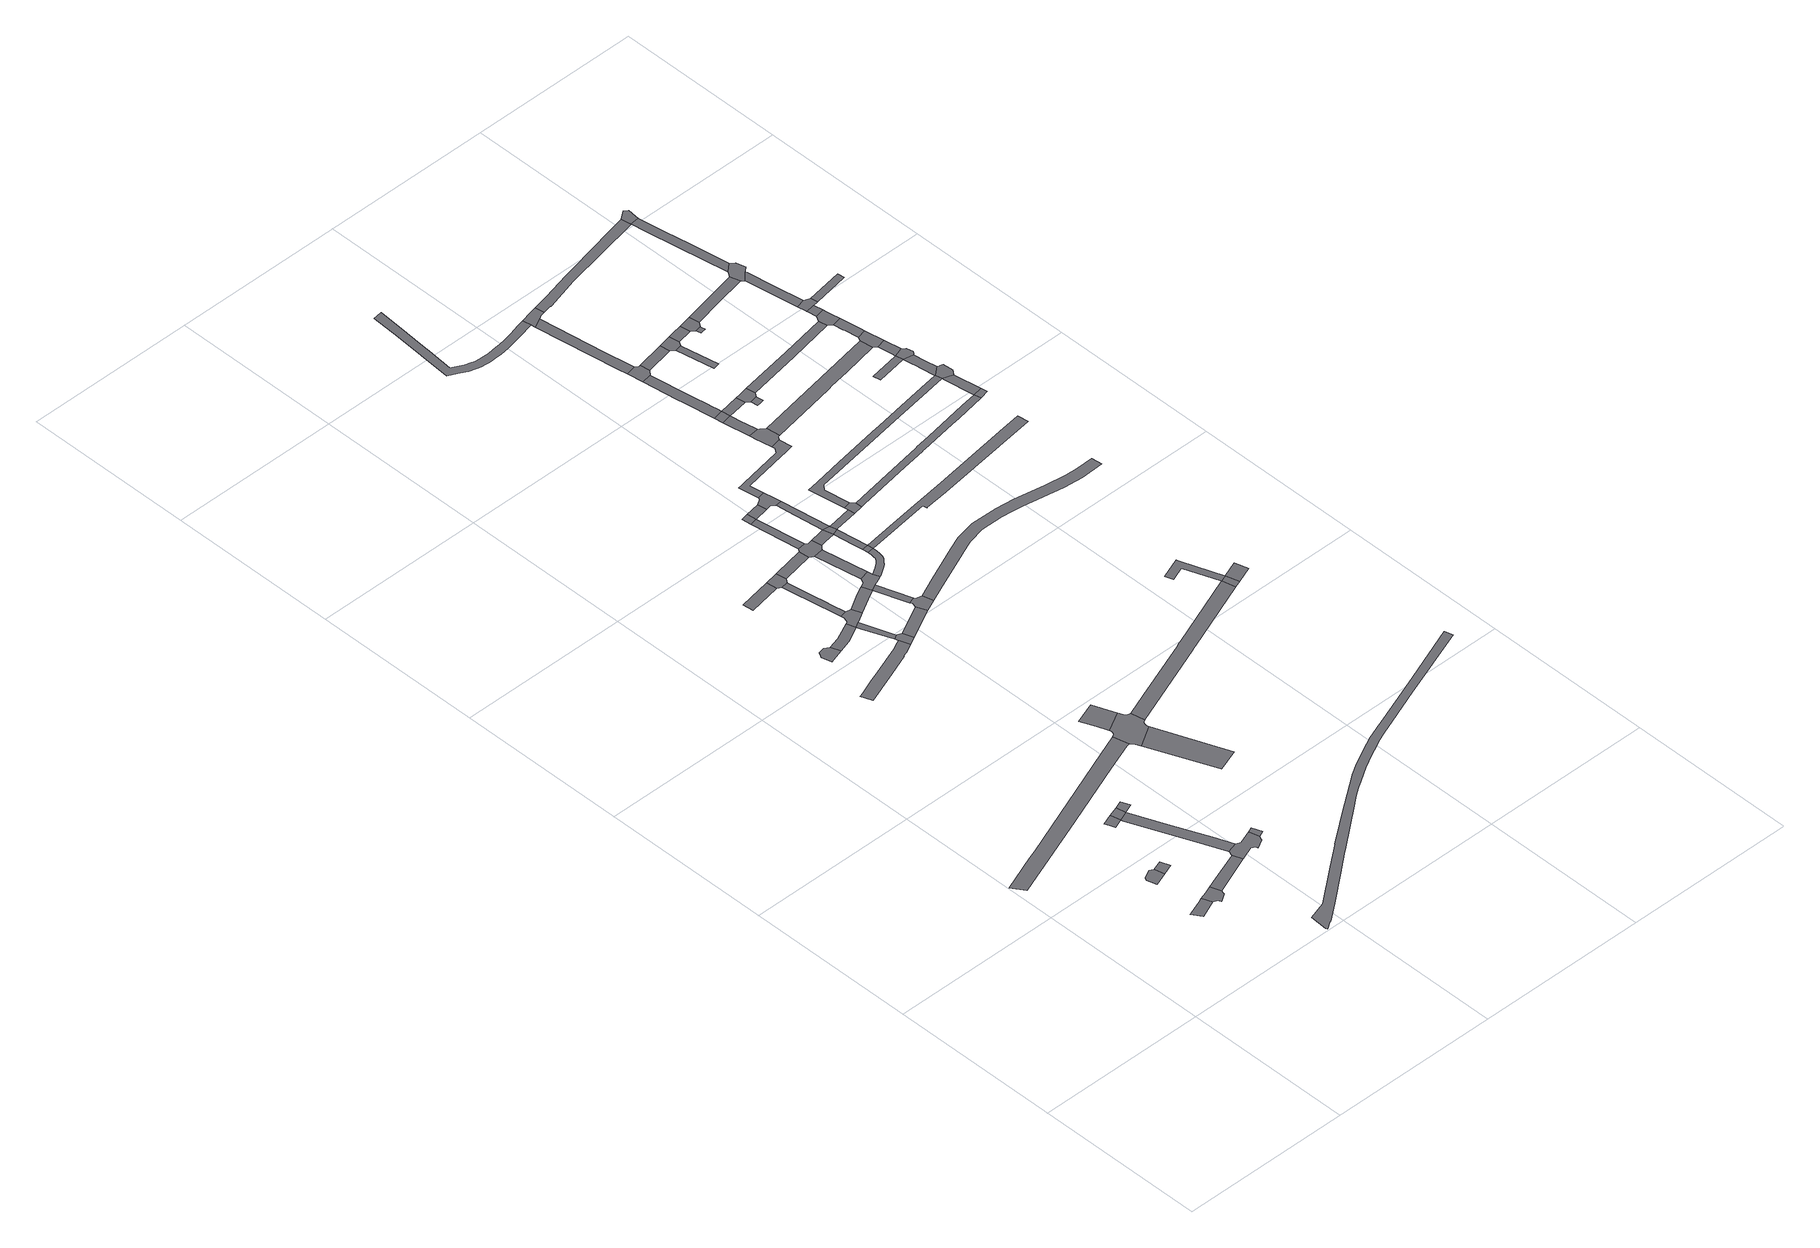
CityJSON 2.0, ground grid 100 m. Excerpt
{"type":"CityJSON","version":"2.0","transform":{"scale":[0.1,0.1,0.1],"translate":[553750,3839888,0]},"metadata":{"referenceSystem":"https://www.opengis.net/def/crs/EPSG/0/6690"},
"CityObjects":{
"road1":{"type":"Road","attributes":{"RoadStructureAttribute.sectionType":"1"},"geometry":[{"type":"MultiSurface","lod":"1","boundaries":[[[0,1,2,3,4,5]]]}]},
"road2":{"type":"Road","geometry":[{"type":"MultiSurface","lod":"1","boundaries":[[[6,7,8,9,10,11]]]}]},
"road3":{"type":"Road","geometry":[{"type":"MultiSurface","lod":"1","boundaries":[[[12,13,0,5,14,15,16,17,18]]]}]},
"road4":{"type":"Road","geometry":[{"type":"MultiSurface","lod":"1","boundaries":[[[19,20,11,10]]]}]},
"road5":{"type":"Road","attributes":{"RoadStructureAttribute.sectionType":"1"},"geometry":[{"type":"MultiSurface","lod":"1","boundaries":[[[21,22,23,24,25,26,27,28,29,30,31,32]]]}]},
"road6":{"type":"Road","attributes":{"RoadStructureAttribute.sectionType":"1"},"geometry":[{"type":"MultiSurface","lod":"1","boundaries":[[[33,34,12,18,35,36,37]]]}]},
"road7":{"type":"Road","geometry":[{"type":"MultiSurface","lod":"1","boundaries":[[[38,39,40,41,42]]]}]},
"road8":{"type":"Road","geometry":[{"type":"MultiSurface","lod":"1","boundaries":[[[43,38,42,44]]]}]},
"road9":{"type":"Road","attributes":{"RoadStructureAttribute.sectionType":"1"},"geometry":[{"type":"MultiSurface","lod":"1","boundaries":[[[45,46,47,48,44,42,49,50,51,52,53]]]}]},
"road10":{"type":"Road","geometry":[{"type":"MultiSurface","lod":"1","boundaries":[[[54,55,56,57,43,44]]]}]},
"road11":{"type":"Road","geometry":[{"type":"MultiSurface","lod":"1","boundaries":[[[58,59,60,61,62,53,52,63,64,65,66,33,37,67,68,69,70,71,72]]]}]},
"road12":{"type":"Road","geometry":[{"type":"MultiSurface","lod":"1","boundaries":[[[73,74,58,72]]]}]},
"road13":{"type":"Road","geometry":[{"type":"MultiSurface","lod":"1","boundaries":[[[75,76,77,78,79,80,81,82]]]}]},
"road14":{"type":"Road","attributes":{"RoadStructureAttribute.sectionType":"1"},"geometry":[{"type":"MultiSurface","lod":"1","boundaries":[[[83,84,85,86,87,88,89,90,91,92,93,94,95]]]}]},
"road15":{"type":"Road","attributes":{"RoadStructureAttribute.sectionType":"1"},"geometry":[{"type":"MultiSurface","lod":"1","boundaries":[[[96,97,82,81,98,99,100]]]}]},
"road16":{"type":"Road","attributes":{"RoadStructureAttribute.sectionType":"1"},"geometry":[{"type":"MultiSurface","lod":"1","boundaries":[[[101,102,103,104]]]}]},
"road17":{"type":"Road","geometry":[{"type":"MultiSurface","lod":"1","boundaries":[[[105,106,107,108,109,110]]]}]},
"road18":{"type":"Road","geometry":[{"type":"MultiSurface","lod":"1","boundaries":[[[111,112,113,110,109,114,115,116,21,32,117,118,119,120,121,122,123,124,125]]]}]},
"road19":{"type":"Road","attributes":{"RoadStructureAttribute.sectionType":"1"},"geometry":[{"type":"MultiSurface","lod":"1","boundaries":[[[126,127,120,119]]]}]},
"road20":{"type":"Road","attributes":{"RoadStructureAttribute.sectionType":"1"},"geometry":[{"type":"MultiSurface","lod":"1","boundaries":[[[128,129,100,130,131,132]]]}]},
"road21":{"type":"Road","geometry":[{"type":"MultiSurface","lod":"1","boundaries":[[[132,131,83,95,133,134,135]]]}]},
"road22":{"type":"Road","geometry":[{"type":"MultiSurface","lod":"1","boundaries":[[[136,137,138,139,96,100,129,140,141,142]]]}]},
"road23":{"type":"Road","attributes":{"RoadStructureAttribute.sectionType":"1"},"geometry":[{"type":"MultiSurface","lod":"1","boundaries":[[[143,144,145,146,147,148,149,150,151,137,136]]]}]},
"road24":{"type":"Road","geometry":[{"type":"MultiSurface","lod":"1","boundaries":[[[152,101,104,149,148,153]]]}]},
"road25":{"type":"Road","attributes":{"RoadStructureAttribute.sectionType":"1"},"geometry":[{"type":"MultiSurface","lod":"1","boundaries":[[[154,135,134,155]]]}]},
"road26":{"type":"Road","attributes":{"RoadStructureAttribute.sectionType":"1"},"geometry":[{"type":"MultiSurface","lod":"1","boundaries":[[[156,157,142,141,158,159,160]]]}]},
"road27":{"type":"Road","attributes":{"RoadStructureAttribute.sectionType":"1"},"geometry":[{"type":"MultiSurface","lod":"1","boundaries":[[[161,162,152,153,163,164]]]}]},
"road28":{"type":"Road","attributes":{"RoadStructureAttribute.sectionType":"1"},"geometry":[{"type":"MultiSurface","lod":"1","boundaries":[[[165,166,167,168,169,170,171,172,173,174,175,176,177,178,179,180,181,182,183,184,185,186,187,188,189,190,191,192,193,194,195,196,197,198,199,200,201,202,203,204,205]]]}]},
"road29":{"type":"Road","attributes":{"RoadStructureAttribute.sectionType":"1"},"geometry":[{"type":"MultiSurface","lod":"1","boundaries":[[[206,160,207,208]]]}]},
"road30":{"type":"Road","geometry":[{"type":"MultiSurface","lod":"1","boundaries":[[[209,210,208,207,211,212,154,155,213,214]]]}]},
"road31":{"type":"Road","geometry":[{"type":"MultiSurface","lod":"1","boundaries":[[[215,216,217,156,160,206,218,219,220,221,222,223]]]}]},
"road32":{"type":"Road","attributes":{"RoadStructureAttribute.sectionType":"1"},"geometry":[{"type":"MultiSurface","lod":"1","boundaries":[[[224,225,226,216,215]]]}]},
"road33":{"type":"Road","geometry":[{"type":"MultiSurface","lod":"1","boundaries":[[[227,228,229,161,164,226,225,230,231,232,233]]]}]},
"road34":{"type":"Road","attributes":{"RoadStructureAttribute.sectionType":"1"},"geometry":[{"type":"MultiSurface","lod":"1","boundaries":[[[234,235,229,228]]]}]},
"road35":{"type":"Road","geometry":[{"type":"MultiSurface","lod":"1","boundaries":[[[236,237,235,234]]]}]},
"road36":{"type":"Road","attributes":{"RoadStructureAttribute.sectionType":"1"},"geometry":[{"type":"MultiSurface","lod":"1","boundaries":[[[238,239,240,241,242,243,244,245,246,247,248,249,250,251,252,253,254,255,223,222]]]}]},
"road37":{"type":"Road","attributes":{"RoadStructureAttribute.sectionType":"1"},"geometry":[{"type":"MultiSurface","lod":"1","boundaries":[[[256,257,233,232,258,259]]]}]},
"road38":{"type":"Road","attributes":{"RoadStructureAttribute.sectionType":"1"},"geometry":[{"type":"MultiSurface","lod":"1","boundaries":[[[260,236,234,261]]]}]},
"road39":{"type":"Road","geometry":[{"type":"MultiSurface","lod":"1","boundaries":[[[262,263,249,248]]]}]},
"road40":{"type":"Road","attributes":{"RoadStructureAttribute.sectionType":"1"},"geometry":[{"type":"MultiSurface","lod":"1","boundaries":[[[264,265,266,267,263,262]]]}]},
"road41":{"type":"Road","geometry":[{"type":"MultiSurface","lod":"1","boundaries":[[[256,259,266,265,268]]]}]},
"road42":{"type":"Road","attributes":{"RoadStructureAttribute.sectionType":"1"},"geometry":[{"type":"MultiSurface","lod":"1","boundaries":[[[269,270,271,272,273,274,256,268]]]}]},
"road43":{"type":"Road","geometry":[{"type":"MultiSurface","lod":"1","boundaries":[[[275,276,277,278,279,280,281,260,261,282,283,272,271]]]}]},
"road44":{"type":"Road","attributes":{"RoadStructureAttribute.sectionType":"1"},"geometry":[{"type":"MultiSurface","lod":"1","boundaries":[[[284,285,286,287,288,289,125,124,290,291,292,293,294]]]}]},
"road45":{"type":"Road","attributes":{"RoadStructureAttribute.sectionType":"1"},"geometry":[{"type":"MultiSurface","lod":"1","boundaries":[[[295,296,297,268,265,298,299,300]]]}]},
"road46":{"type":"Road","geometry":[{"type":"MultiSurface","lod":"1","boundaries":[[[301,302,303,304,295,300,305,306,307]]]}]},
"road47":{"type":"Road","attributes":{"RoadStructureAttribute.sectionType":"1"},"geometry":[{"type":"MultiSurface","lod":"1","boundaries":[[[308,309,310,311,312,313,314,315,316,317,318,319,320,280,279]]]}]},
"road48":{"type":"Road","attributes":{"RoadStructureAttribute.sectionType":"1"},"geometry":[{"type":"MultiSurface","lod":"1","boundaries":[[[321,322,323,324,325,326,327,328,329,330,331,332,333,334,335,336,337,338,339,340,341,342,343,344,345,346,347,348,349,350,351,352,353,354,355,356,357]]]}]},
"road49":{"type":"Road","attributes":{"RoadStructureAttribute.sectionType":"1"},"geometry":[{"type":"MultiSurface","lod":"1","boundaries":[[[358,359,360,361,362,363,364,365,366,367,368,214,213,369,370,371,372,373,374,375,376,377,378,379,380]]]}]},
"road50":{"type":"Road","geometry":[{"type":"MultiSurface","lod":"1","boundaries":[[[381,382,383,384,385,315,314,386,387,388]]]}]},
"road51":{"type":"Road","attributes":{"RoadStructureAttribute.sectionType":"1"},"geometry":[{"type":"MultiSurface","lod":"1","boundaries":[[[389,390,391,392,383,382]]]}]},
"road52":{"type":"Road","geometry":[{"type":"MultiSurface","lod":"1","boundaries":[[[393,394,392,391]]]}]},
"road53":{"type":"Road","attributes":{"RoadStructureAttribute.sectionType":"1"},"geometry":[{"type":"MultiSurface","lod":"1","boundaries":[[[395,396,397,398,399,400,401,402,394,393]]]}]},
"road54":{"type":"Road","geometry":[{"type":"MultiSurface","lod":"1","boundaries":[[[403,404,405,400,399,406,407]]]}]},
"road55":{"type":"Road","attributes":{"RoadStructureAttribute.sectionType":"1"},"geometry":[{"type":"MultiSurface","lod":"1","boundaries":[[[408,393,391,409]]]}]},
"road56":{"type":"Road","attributes":{"RoadStructureAttribute.sectionType":"1"},"geometry":[{"type":"MultiSurface","lod":"1","boundaries":[[[410,411,412,413,414,415,284,416]]]}]},
"road57":{"type":"Road","attributes":{"RoadStructureAttribute.sectionType":"1"},"geometry":[{"type":"MultiSurface","lod":"1","boundaries":[[[417,418,419,420,421,262,248,422,423,424,425,426,427]]]}]},
"road58":{"type":"Road","attributes":{"RoadStructureAttribute.sectionType":"1"},"geometry":[{"type":"MultiSurface","lod":"1","boundaries":[[[428,429,430,431,432,433,405,404]]]}]},
"road59":{"type":"Road","geometry":[{"type":"MultiSurface","lod":"1","boundaries":[[[416,284,294,434]]]}]},
"road60":{"type":"Road","geometry":[{"type":"MultiSurface","lod":"1","boundaries":[[[435,436,437,438,439]]]}]},
"road61":{"type":"Road","attributes":{"RoadStructureAttribute.sectionType":"1"},"geometry":[{"type":"MultiSurface","lod":"1","boundaries":[[[440,441,442,408,409,439,438,443]]]}]},
"road62":{"type":"Road","geometry":[{"type":"MultiSurface","lod":"1","boundaries":[[[444,445,357,356,432,431,446,447]]]}]},
"road63":{"type":"Road","attributes":{"RoadStructureAttribute.sectionType":"1"},"geometry":[{"type":"MultiSurface","lod":"1","boundaries":[[[448,407,406,449]]]}]},
"road64":{"type":"Road","attributes":{"RoadStructureAttribute.sectionType":"1"},"geometry":[{"type":"MultiSurface","lod":"1","boundaries":[[[450,416,434,451]]]}]},
"road65":{"type":"Road","attributes":{"RoadStructureAttribute.sectionType":"1"},"geometry":[{"type":"MultiSurface","lod":"1","boundaries":[[[452,453,454,455,456,457,458,459,460,302,301,461,462,463,464,465,466]]]}]},
"road66":{"type":"Road","attributes":{"RoadStructureAttribute.sectionType":"1"},"geometry":[{"type":"MultiSurface","lod":"1","boundaries":[[[467,468,469,470,471,472,473,474,475,476,477,307,306,478,479,480,481,482,483,484,485,486]]]}]},
"road67":{"type":"Road","attributes":{"RoadStructureAttribute.sectionType":"1"},"geometry":[{"type":"MultiSurface","lod":"1","boundaries":[[[487,488,489,490]]]}]},
"road68":{"type":"Road","geometry":[{"type":"MultiSurface","lod":"1","boundaries":[[[491,448,449,490,489,492]]]}]},
"road69":{"type":"Road","attributes":{"RoadStructureAttribute.sectionType":"1"},"geometry":[{"type":"MultiSurface","lod":"1","boundaries":[[[493,388,387,494,495,496,497]]]}]},
"road70":{"type":"Road","attributes":{"RoadStructureAttribute.sectionType":"1"},"geometry":[{"type":"MultiSurface","lod":"1","boundaries":[[[498,499,491,492,500]]]}]},
"road71":{"type":"Road","geometry":[{"type":"MultiSurface","lod":"1","boundaries":[[[501,502,503,504,505,506]]]}]},
"road72":{"type":"Road","attributes":{"RoadStructureAttribute.sectionType":"1"},"geometry":[{"type":"MultiSurface","lod":"1","boundaries":[[[507,498,500,508,506,505,509,510]]]}]},
"road73":{"type":"Road","attributes":{"RoadStructureAttribute.sectionType":"1"},"geometry":[{"type":"MultiSurface","lod":"1","boundaries":[[[511,512,440,443,513,514]]]}]},
"road74":{"type":"Road","attributes":{"RoadStructureAttribute.sectionType":"1"},"geometry":[{"type":"MultiSurface","lod":"1","boundaries":[[[515,516,517,518,519,444,447,520,521,522,523]]]}]},
"road75":{"type":"Road","geometry":[{"type":"MultiSurface","lod":"1","boundaries":[[[524,525,526,527]]]}]},
"road76":{"type":"Road","attributes":{"RoadStructureAttribute.sectionType":"1"},"geometry":[{"type":"MultiSurface","lod":"1","boundaries":[[[528,507,510,529,530]]]}]},
"road77":{"type":"Road","geometry":[{"type":"MultiSurface","lod":"1","boundaries":[[[531,467,486,532]]]}]},
"road78":{"type":"Road","attributes":{"RoadStructureAttribute.sectionType":"1"},"geometry":[{"type":"MultiSurface","lod":"1","boundaries":[[[466,533,467,531,534]]]}]},
"road79":{"type":"Road","attributes":{"RoadStructureAttribute.sectionType":"1"},"geometry":[{"type":"MultiSurface","lod":"1","boundaries":[[[527,535,536,537,452,538,539,540]]]}]},
"road80":{"type":"Road","geometry":[{"type":"MultiSurface","lod":"1","boundaries":[[[541,542,538,452,466,534,543,544]]]}]},
"road81":{"type":"Road","geometry":[{"type":"MultiSurface","lod":"1","boundaries":[[[545,524,527,540,546,547,548]]]}]},
"road82":{"type":"Road","attributes":{"RoadStructureAttribute.sectionType":"1"},"geometry":[{"type":"MultiSurface","lod":"1","boundaries":[[[549,550,551,552,553,524,545]]]}]},
"road83":{"type":"Road","geometry":[{"type":"MultiSurface","lod":"1","boundaries":[[[554,555,493,497,551,550]]]}]},
"road84":{"type":"Road","attributes":{"RoadStructureAttribute.sectionType":"1"},"geometry":[{"type":"MultiSurface","lod":"1","boundaries":[[[556,557,558,559,560,561,562,555,554]]]}]},
"road85":{"type":"Road","geometry":[{"type":"MultiSurface","lod":"1","boundaries":[[[563,564,565,566,511,514,559,558]]]}]},
"road86":{"type":"Road","attributes":{"RoadStructureAttribute.sectionType":"1"},"geometry":[{"type":"MultiSurface","lod":"1","boundaries":[[[567,568,566,565]]]}]},
"road87":{"type":"Road","geometry":[{"type":"MultiSurface","lod":"1","boundaries":[[[569,570,571,572,568,567,573,574]]]}]},
"road88":{"type":"Road","attributes":{"RoadStructureAttribute.sectionType":"1"},"geometry":[{"type":"MultiSurface","lod":"1","boundaries":[[[575,576,577,578,579,580,581,570,569]]]}]},
"road89":{"type":"Road","geometry":[{"type":"MultiSurface","lod":"1","boundaries":[[[582,583,584,528,530,579,578,585,586]]]}]},
"road90":{"type":"Road","attributes":{"RoadStructureAttribute.sectionType":"1"},"geometry":[{"type":"MultiSurface","lod":"1","boundaries":[[[587,588,589,590,591,592,593,594,584,583]]]}]},
"road91":{"type":"Road","geometry":[{"type":"MultiSurface","lod":"1","boundaries":[[[595,515,523,596,592,591,597]]]}]},
"road92":{"type":"Road","attributes":{"RoadStructureAttribute.sectionType":"1"},"geometry":[{"type":"MultiSurface","lod":"1","boundaries":[[[598,574,573,599]]]}]}
},
"vertices":[
[621,593,0],[596,583,0],[516,554,0],[501,549,0],[538,493,0],[642,535,0],
[582,913,0],[531,890,0],[523,872,0],[538,814,0],[619,844,0],[604,903,0],
[707,625,0],[663,608,0],[666,527,0],[677,509,0],[722,538,0],[725,549,0],[730,564,0],
[683,868,0],[662,924,0],
[1133,1731,0],[1014,1685,0],[282,1401,0],[232,1383,0],[9,1296,0],[58,1222,0],[569,1418,0],[815,1513,0],[965,1572,0],[1132,1634,0],[1144,1637,0],[1152,1637,0],
[945,713,0],[745,638,0],[805,594,0],[951,651,0],[967,657,0],
[727,1332,0],[662,1308,0],[673,1280,0],[684,1252,0],[738,1273,0],
[785,1352,0],[795,1295,0],
[968,875,0],[957,901,0],[878,1094,0],[799,1285,0],[742,1262,0],[799,1118,0],[882,920,0],[953,744,0],[1013,762,0],
[805,1299,0],[850,1316,0],[839,1342,0],[829,1368,0],
[1122,779,0],[1068,759,0],[1042,749,0],[1027,756,0],[1025,757,0],[954,742,0],[953,739,0],[950,729,0],[949,725,0],[1049,689,0],[1069,678,0],[1074,665,0],[1126,694,0],[1132,708,0],[1137,720,0],
[1172,733,0],[1152,791,0],
[578,3166,0],[539,3157,0],[539,3154,0],[524,3126,0],[540,3066,0],[550,3070,0],[626,3094,0],[606,3150,0],
[880,2955,0],[860,2945,0],[816,2923,0],[648,2861,0],[587,2840,0],[485,2800,0],[462,2792,0],[487,2730,0],[684,2802,0],[817,2851,0],[817,2855,0],[841,2863,0],[901,2894,0],
[781,3218,0],[677,3168,0],[698,3115,0],[797,3165,0],[798,3166,0],
[712,3698,0],[520,3664,0],[528,3602,0],[719,3636,0],
[1216,1970,0],[1094,1926,0],[1104,1901,0],[1129,1839,0],[1153,1777,0],[1269,1840,0],
[1300,1796,0],[1287,1803,0],[1280,1813,0],[1155,1762,0],[1153,1749,0],[1146,1739,0],[1162,1632,0],[1169,1622,0],[1184,1587,0],[1309,1663,0],[1306,1678,0],[1309,1691,0],[1313,1701,0],[1328,1711,0],[1313,1793,0],
[1346,1196,0],[1475,1242,0],
[893,3001,0],[831,3184,0],[807,3142,0],[872,2974,0],[898,2989,0],
[923,2905,0],[948,2918,0],[927,2979,0],
[840,3281,0],[801,3271,0],[804,3253,0],[793,3224,0],[876,3210,0],[892,3219,0],[870,3275,0],
[824,3379,0],[821,3394,0],[816,3429,0],[811,3456,0],[808,3473,0],[783,3627,0],[744,3621,0],[784,3375,0],[784,3373,0],
[791,3713,0],[799,3652,0],
[1106,3070,0],[1130,3010,0],
[1021,3359,0],[968,3331,0],[950,3253,0],[1011,3286,0],[1042,3302,0],
[983,3748,0],[809,3716,0],[809,3655,0],[987,3689,0],
[2813,1157,0],[2478,1030,0],[2355,984,0],[2162,910,0],[2095,886,0],[2021,858,0],[1928,814,0],[1842,768,0],[1768,723,0],[1709,683,0],[1538,558,0],[1415,468,0],[1358,426,0],[1359,424,0],[1227,321,0],[1225,322,0],[1012,155,0],[905,122,0],[898,17,0],[905,8,0],[952,41,0],[954,38,0],[1057,117,0],[1233,255,0],[1340,341,0],[1378,370,0],[1618,558,0],[1665,594,0],[1699,618,0],[1730,639,0],[1763,661,0],[1806,688,0],[1849,714,0],[1892,739,0],[1915,752,0],[1967,777,0],[2041,813,0],[2092,835,0],[2177,868,0],[2393,950,0],[2825,1109,0],
[1078,3321,0],[1107,3111,0],[1145,3126,0],
[1177,3106,0],[1150,3114,0],[1113,3098,0],[1107,3074,0],[1203,3043,0],[1185,3104,0],
[1119,3413,0],[1060,3398,0],[1046,3372,0],[1081,3323,0],[1096,3329,0],[1131,3344,0],[1133,3345,0],[1140,3349,0],[1123,3385,0],
[1088,3591,0],[1072,3682,0],[1013,3672,0],
[1058,3762,0],[1041,3770,0],[996,3765,0],[1081,3693,0],[1083,3696,0],[1092,3707,0],[1084,3767,0],
[999,4063,0],[956,4055,0],
[992,4118,0],[949,4110,0],
[1143,3350,0],[1181,3373,0],[1182,3374,0],[1190,3379,0],[1209,3394,0],[1229,3415,0],[1239,3427,0],[1249,3445,0],[1253,3470,0],[1256,3495,0],[1255,3517,0],[1218,3512,0],[1218,3489,0],[1216,3472,0],[1214,3457,0],[1204,3442,0],[1191,3429,0],[1164,3409,0],
[1177,3784,0],[1150,3779,0],[1129,3714,0],[1190,3724,0],
[1077,4134,0],[1084,4079,0],
[1253,3552,0],[1214,3546,0],
[1228,3727,0],[1228,3737,0],[1190,3722,0],[1207,3607,0],
[1218,3779,0],
[1217,3784,0],[1190,3964,0],[1174,4071,0],[1139,4068,0],[1139,4066,0],[1148,3999,0],
[1171,4094,0],[1169,4107,0],[1163,4142,0],[1163,4144,0],[1158,4176,0],[1115,4167,0],[1112,4156,0],[1118,4085,0],[1122,4081,0],
[2297,2170,0],[1845,1996,0],[1833,1991,0],[1816,1983,0],[1447,1842,0],[1328,1796,0],[1674,1844,0],[1841,1908,0],[1859,1916,0],[1874,1921,0],[2317,2093,0],
[1365,3801,0],[1224,3778,0],[1221,3778,0],[1230,3738,0],[1235,3741,0],[1369,3762,0],
[1405,3831,0],[1362,3822,0],[1364,3805,0],[1364,3802,0],[1426,3772,0],[1427,3772,0],[1425,3813,0],
[1146,4258,0],[1148,4258,0],[1406,4305,0],[1438,4310,0],[1481,4318,0],[1490,4320,0],[1479,4397,0],[1420,4383,0],[1423,4366,0],[1403,4338,0],[1142,4292,0],[1120,4288,0],[1097,4284,0],
[1152,5871,0],[1087,5855,0],[1035,5844,0],[995,5837,0],[965,5834,0],[915,5828,0],[895,5828,0],[873,5828,0],[853,5830,0],[825,5832,0],[808,5837,0],[772,5849,0],[705,5884,0],[718,6041,0],[720,6089,0],[731,6209,0],[731,6214,0],[748,6404,0],[693,6395,0],[681,6218,0],[668,6043,0],[652,5853,0],[673,5843,0],[703,5829,0],[753,5802,0],[796,5787,0],[818,5782,0],[846,5780,0],[871,5778,0],[896,5778,0],[908,5778,0],[956,5781,0],[1003,5787,0],[1043,5795,0],[1098,5805,0],[1203,5831,0],[1195,5881,0],
[2366,3243,0],[2296,3245,0],[2174,3264,0],[1995,3297,0],[1884,3310,0],[1726,3314,0],[1606,3286,0],[1522,3252,0],[1523,3251,0],[1521,3251,0],[1306,3158,0],[1332,3100,0],[1545,3191,0],[1550,3193,0],[1624,3222,0],[1731,3248,0],[1862,3247,0],[1931,3238,0],[1984,3231,0],[2226,3187,0],[2341,3177,0],[2475,3183,0],[2469,3247,0],
[1469,4517,0],[1458,4524,0],[1398,4516,0],[1401,4499,0],[1403,4484,0],[1492,4418,0],[1505,4420,0],[1495,4501,0],
[1445,4604,0],[1444,4605,0],[1432,4687,0],[1373,4674,0],
[1425,4739,0],[1365,4725,0],
[1422,4760,0],[1415,4806,0],[1414,4816,0],[1396,4923,0],[1359,5168,0],[1302,5156,0],[1331,4953,0],[1337,4910,0],
[1364,5250,0],[1348,5263,0],[1288,5250,0],[1384,5196,0],[1376,5253,0],
[1543,4759,0],[1552,4708,0],
[2250,2420,0],[2246,2433,0],[2123,2386,0],[2140,2343,0],[2220,2373,0],[2222,2370,0],[2337,2186,0],
[2426,3717,0],[2288,3697,0],[1822,3630,0],[1642,3605,0],[1455,3579,0],[1645,3571,0],[1645,3568,0],[1648,3546,0],[1650,3546,0],[1795,3565,0],[2436,3654,0],
[1346,5270,0],[1340,5308,0],[1319,5440,0],[1263,5832,0],[1207,5804,0],[1280,5307,0],
[2358,2108,0],
[1581,4650,0],[1603,4653,0],[1625,4657,0],[1618,4699,0],[1575,4690,0],
[1626,4774,0],[1576,4765,0],[1575,4765,0],[1635,4723,0],
[1304,5907,0],[1264,5897,0],[1282,5847,0],[1312,5853,0],
[1543,5287,0],[1551,5230,0],
[2433,2222,0],[2453,2145,0],
[2347,4205,0],[2233,4187,0],[2034,4155,0],[1902,4133,0],[1842,4124,0],[1577,4080,0],[1400,4050,0],[1365,4044,0],[1330,4038,0],[1383,3986,0],[1403,4011,0],[1406,4012,0],[2017,4112,0],[2239,4147,0],[2354,4166,0],
[2384,3972,0],[2287,3957,0],[2016,3911,0],[2015,3911,0],[1920,3895,0],[1917,3894,0],[1914,3894,0],[1913,3894,0],[1678,3853,0],[1429,3811,0],[1428,3811,0],[1452,3776,0],[1778,3831,0],[1919,3854,0],[1924,3855,0],[1937,3857,0],[1938,3857,0],[2157,3893,0],[2217,3903,0],[2392,3932,0],
[1616,4988,0],[1656,4996,0],[1616,5218,0],[1576,5210,0],
[1620,5303,0],[1628,5243,0],
[2260,4636,0],[1907,4494,0],[1935,4499,0],[2060,4522,0],[2273,4561,0],
[1712,5322,0],[1658,5311,0],[1721,5261,0],
[1751,5217,0],[1767,5219,0],[1783,5222,0],[1783,5223,0],[1778,5250,0],[1744,5243,0],
[1789,5338,0],[1743,5244,0],[1779,5251,0],[1798,5277,0],
[2216,4878,0],[1948,4830,0],[1957,4779,0],[2225,4827,0],
[2047,6074,0],[1885,6040,0],[1858,6033,0],[1571,5970,0],[1402,5928,0],[1367,5865,0],[1367,5860,0],[1569,5915,0],[2058,6016,0],
[2310,4440,0],[2125,4409,0],[2133,4365,0],[2317,4396,0],
[2132,5409,0],[1965,5314,0],[2150,5351,0],
[2440,3981,0],[2445,3945,0],
[2356,4156,0],[2413,4146,0],
[2326,4335,0],[2326,4334,0],[2345,4213,0],[2397,4245,0],[2385,4320,0],[2375,4383,0],
[2414,4239,0],[2410,4240,0],[2434,4174,0],[2428,4234,0],
[2363,4456,0],[2383,4393,0],[2391,4403,0],[2384,4443,0],
[2363,4461,0],[2347,4558,0],[2293,4546,0],[2307,4457,0],[2308,4452,0],
[2329,4674,0],[2274,4662,0],
[2324,4701,0],[2323,4708,0],[2305,4822,0],[2251,4809,0],[2260,4752,0],[2260,4751,0],[2261,4749,0],
[2295,4883,0],[2291,4906,0],[2289,4923,0],[2235,4910,0],
[2280,4978,0],[2226,4969,0],
[2270,5037,0],[2217,5025,0],[2224,4981,0],[2225,4970,0],[2311,4983,0],[2306,5025,0],
[2269,5047,0],[2242,5210,0],[2215,5374,0],[2214,5384,0],[2167,5338,0],[2169,5327,0],[2184,5232,0],
[2215,5469,0],[2200,5480,0],[2152,5440,0],[2239,5407,0],[2224,5461,0],
[2199,5482,0],[2167,5684,0],[2145,5825,0],[2144,5826,0],[2113,6023,0],[2060,6016,0],[2073,5930,0],[2104,5738,0],
[2099,6111,0],[2053,6045,0],[2120,6095,0],
[2523,5062,0],[2528,5020,0]
]}
